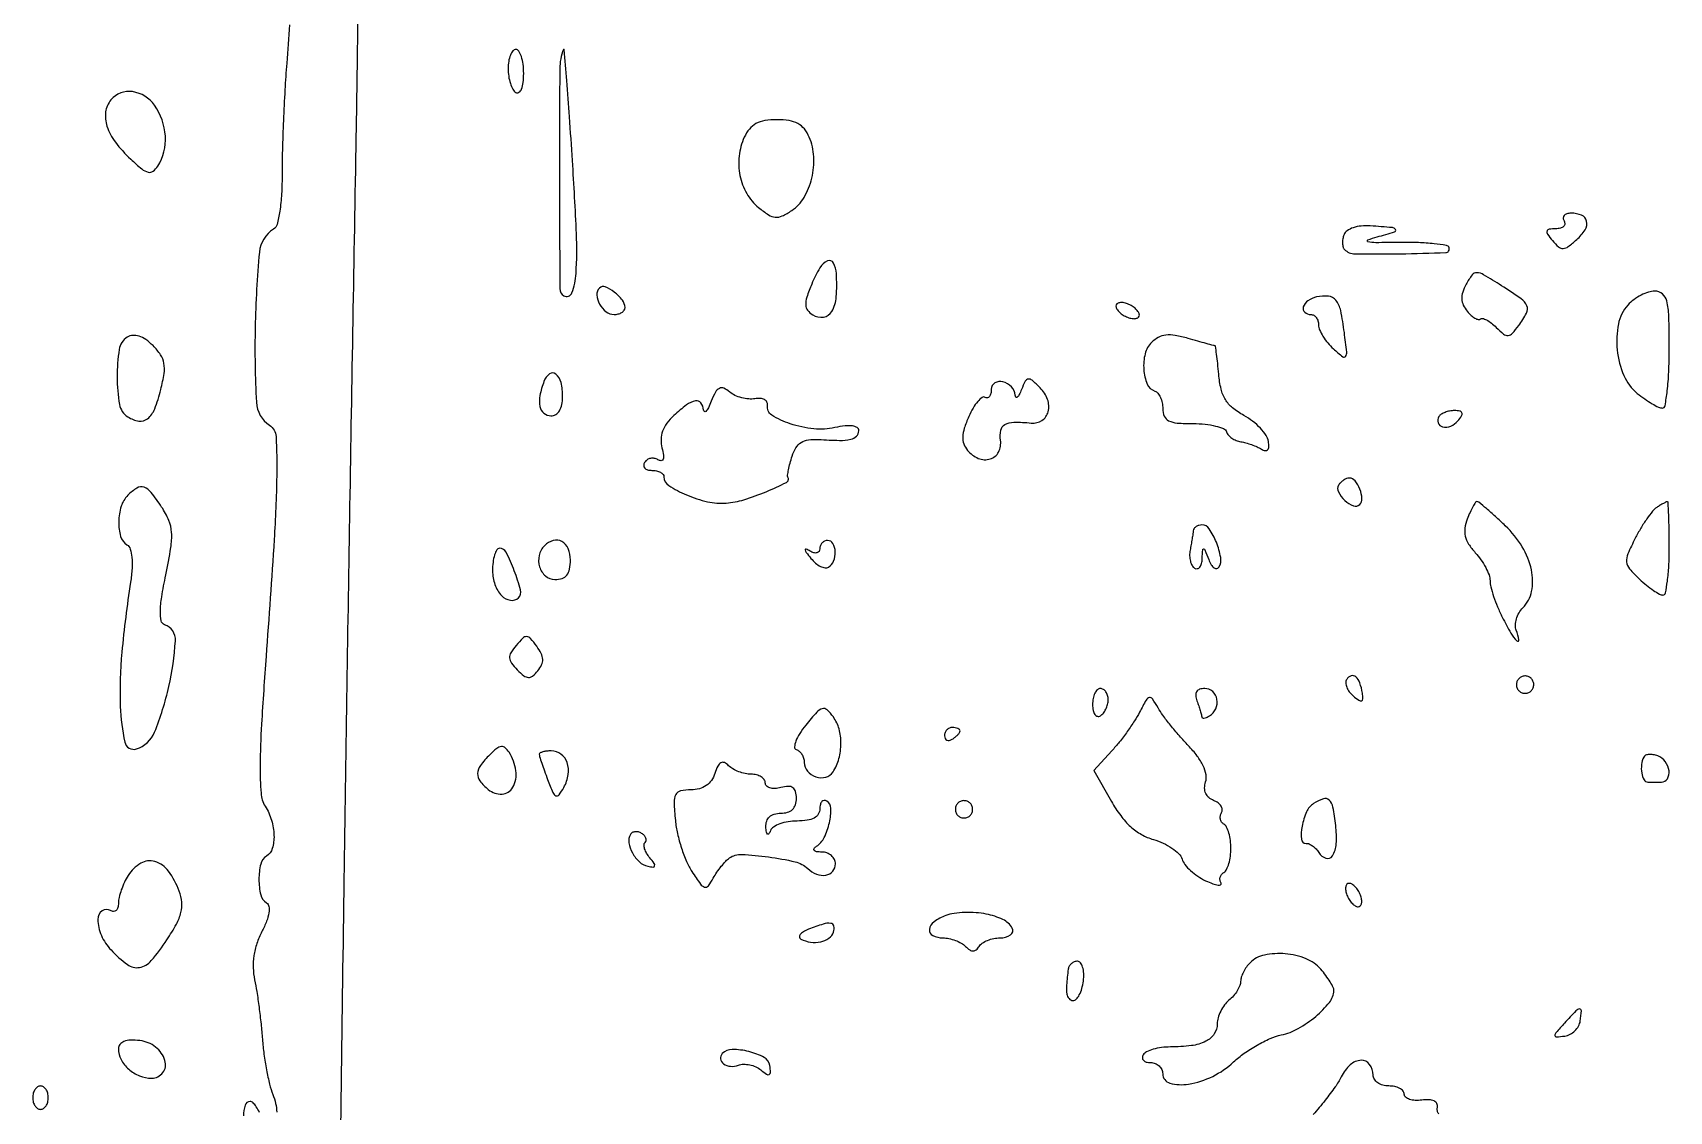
# Model space of a CAD drawing. Extents: x 0 to 5034, y 0 to 2560.
# Drawn here: x 4824 to 5034, y 1110.8 to 1249.2 of the extents above; entities that cross this region are included whole.
import ezdxf

# ---------------------------------------------------------------- set-up
doc = ezdxf.new("R2010")
doc.units = 0

msp = doc.modelspace()

# ---------------------------------------------------------------- linework, layer by layer
for points in [[(4862.367921, 1017.5, -0.000167), (4863.24921, 1087.471432, -0.000374), (4863.976365, 1140.639876, -0.000453), (4864.685585, 1186.904489, -0.000416), (4865.49791, 1234.5, 0.001244), (4865.678505, 1246.218751, 0.000631), (4865.850497, 1260.96875, 0.000627), (4865.989718, 1276.192252, 0.000936), (4866.069829, 1289.5, -0.002519), (4866.182412, 1301.7555, -0.002671), (4866.41756, 1313.771875, -0.002545), (4866.728005, 1324.117209, -0.01224), (4867.078849, 1330, 0.010897), (4867.453601, 1336.011936, 0.002009), (4867.858197, 1347.109375, 0.002156), (4868.223356, 1360.095943, 0.001962)], [(4856.947248, 1250.171435, -0.004452), (4856.595884, 1245.25, 0.0057), (4856.359182, 1241.813886, 0.00384), (4856.16386, 1237.88689, 0.003868), (4856.033463, 1234.08451, 0.007664), (4855.999617, 1231.067071, -0.01513), (4855.93168, 1228.469317, -0.024133), (4855.699662, 1226.260533, -0.023371), (4855.355542, 1224.55986, -0.195132), (4854.901023, 1223.938829, 0.235696), (4853.082195, 1221.000541, 0.017821), (4852.545535, 1211.375501, 0.017688), (4852.693173, 1201.734652, 0.24116), (4854.3964, 1198.787095, -0.242536), (4855.227769, 1197.339676, -0.015211), (4855.304295, 1192.260829, -0.012312), (4854.978616, 1184.118194, -0.002273), (4853.941148, 1169.137515, 0.003409), (4853.357732, 1160.426083, 0.013566), (4853.181402, 1155.072283, 0.018632), (4853.291962, 1151.559867, 0.122995), (4853.829701, 1149.901084, -0.066495), (4854.645015, 1148.101783, -0.066613), (4854.95882, 1146.152664, -0.077338), (4854.743815, 1144.479089, -0.185868), (4854, 1143.5, 0.1986), (4853.258967, 1142.473175, 0.058169), (4853.027514, 1140.500906, 0.058173), (4853.256529, 1138.528696, 0.198914), (4853.996333, 1137.502266, -0.217184), (4854.306424, 1137.038633, -0.08051), (4854.307307, 1136.234785, -0.054116), (4854.008266, 1135.144523, -0.025361), (4853.402248, 1133.810969, 0.039065), (4852.758097, 1132.283835, 0.043144), (4852.385076, 1130.724708, 0.044229), (4852.290789, 1129.160392, 0.045385), (4852.475092, 1127.61772, -0.013882), (4852.752979, 1126.10651, -0.006112), (4853.040418, 1124.093955, -0.006044), (4853.293496, 1121.95097, -0.008073), (4853.468217, 1120, 0.015652), (4853.668727, 1118.08775, 0.012892), (4853.99872, 1116.06298, 0.013093), (4854.398604, 1114.21874, 0.033498), (4854.810975, 1112.916526, -0.038221), (4855.166286, 1111.756592, -0.048942), (4855.303291, 1110.648655, -0.055808)], [(5004.41392, 1110.440625, -0.143633), (5004.243082, 1110.79204, -0.091399), (5004.25, 1111.25, 0.168546), (5004.18306, 1111.737143, 0.167053), (5003.828631, 1112.080298, 0.102457), (5003.170828, 1112.237088, 0.042012), (5002.25, 1112.187142, -0.044738), (5001.388427, 1112.14511, -0.070386), (5000.660937, 1112.2784, -0.098531), (5000.173879, 1112.556095, -0.217378), (5000, 1112.937142, 0.181614), (4999.847616, 1113.342834, 0.091177), (4999.4125, 1113.687785, 0.071111), (4998.765266, 1113.921474, 0.051172), (4998, 1114, -0.067898), (4997.235532, 1114.104293, -0.0845), (4996.5875, 1114.409197, -0.09971), (4996.154161, 1114.8618, -0.14217), (4996, 1115.393011, 0.15757), (4995.553439, 1116.774854, 0.255342), (4994.467127, 1117.293795, 0.173747), (4993.064353, 1116.70335, 0.090373), (4991.903466, 1115.170167, -0.036977), (4991.129187, 1113.883563, -0.013085), (4989.841148, 1112.160187, -0.012905), (4988.322256, 1110.334061, -0.014811)], [(4853.082453, 1110.611366, 0.045867), (4852.688376, 1111.339062, 0.053817), (4852.265562, 1111.845629, 0.194328), (4851.883369, 1112, 0.328269), (4851.250363, 1111.534214, 0.077679), (4851.046266, 1110.155877, 0.045296)]]:
    msp.add_lwpolyline(points, format="xyb")
for points in [[(4885, 1244.559017, 0.037634), (4885.073842, 1243.57934, 0.041396), (4885.29375, 1242.653525, 0.045439), (4885.615492, 1241.906663, 0.130646), (4886, 1241.5, 0.297719), (4886.391769, 1241.509855, 0.145541), (4886.718784, 1241.916013, 0.069343), (4886.933656, 1242.756294, 0.027979), (4887, 1243.940983, 0.031003), (4886.927265, 1245.112882, 0.048032), (4886.70625, 1246.101414, 0.061379), (4886.384428, 1246.787575, 0.257909), (4886, 1247, 0.222681), (4885.617207, 1246.820624, 0.076538), (4885.29375, 1246.282961, 0.058208), (4885.07317, 1245.49372, 0.039081)], [(4892.109009, 1247, 0.094722), (4891.626443, 1244.546872, 0.001601), (4891.596679, 1230.714681, 0.000731), (4891.632815, 1216.321451, 0.258873), (4892.142158, 1215.412141, 0.474766), (4893.188707, 1215.774052, 0.071865), (4893.715352, 1218.27113, 0.027119), (4893.767132, 1223.372482, 0.005033), (4893.259344, 1232.742426, 0.001479), (4892.880979, 1238.367382, 0.002596), (4892.530045, 1243.018088, 0.000627), (4892.204933, 1246.985498, 0.790408)], [(4834.039826, 1240.547988, 0.140995), (4833.356124, 1238.985963, 0.113802), (4833.529085, 1237.155174, 0.082635), (4834.608841, 1235.109797, 0.041522), (4836.569857, 1232.934372, 0.015698), (4837.991083, 1231.680817, 0.109243), (4838.810878, 1231.260486, 0.226447), (4839.43539, 1231.380092, 0.093342), (4840.037357, 1232.026205, 0.158806), (4841.020124, 1235.892506, 0.137659), (4839.620957, 1239.85212, 0.203181), (4836.816868, 1241.596998, 0.264361)], [(4915.303983, 1235.75, 0.078235), (4914.638912, 1233.3317, 0.078698), (4914.751122, 1230.831166, 0.080642), (4915.621267, 1228.539278, 0.088503), (4917.151794, 1226.723398, 0.028845), (4918.407712, 1225.795621, 0.122881), (4919.282267, 1225.492115, 0.133191), (4920.158177, 1225.647276, 0.036297), (4921.393636, 1226.342741, 0.114575), (4922.969875, 1228.009904, 0.073647), (4923.966749, 1230.489976, 0.071024), (4924.225479, 1233.253487, 0.089752), (4923.647562, 1235.75, 0.067604), (4923.012589, 1236.805678, 0.099635), (4922.184714, 1237.496884, 0.085557), (4921.057, 1237.878572, 0.038935), (4919.5, 1238, 0.03951), (4917.947648, 1237.877141, 0.083756), (4916.808113, 1237.493073, 0.096726), (4915.960958, 1236.800899, 0.06719)], [(4992.263708, 1223.244829, 0.047635), (4992.110417, 1222.693541, 0.051576), (4992.069811, 1222.137905, 0.057801), (4992.139966, 1221.659427, 0.131841), (4992.320906, 1221.345761, 0.195913), (4993.663378, 1220.780587, 0.006742), (4999.469078, 1220.791817, 0.005397), (5005.324614, 1220.945335, 0.497261), (5005.75, 1221.552825, 0.280609), (5005.398768, 1221.855714, 0.013692), (5003.810938, 1222.074777, 0.018888), (5001.817645, 1222.218432, 0.01215), (4999.5, 1222.241317, -0.003359), (4996.345782, 1222.21701, -0.059024), (4995.331941, 1222.336096, -0.731268), (4995.31521, 1222.564413, -0.029808), (4996.5, 1222.959066, 0.006158), (4998.757965, 1223.594339, 0.493361), (4998.872552, 1223.891906, 0.238079), (4998.465222, 1224.144043, 0.003683), (4995.637247, 1224.369199, 0.042587), (4994.481244, 1224.354124, 0.055946), (4993.449833, 1224.134354, 0.067138), (4992.66772, 1223.750953, 0.154852)], [(5020.5, 1225, -0.154445), (5020.595646, 1224.620843, -0.191481), (5020.442557, 1224.29375, -0.129057), (5020.035887, 1224.072654, -0.060393), (5019.436572, 1224, 0.032647), (5018.5791, 1223.943952, 0.302285), (5018.312727, 1223.711432, 0.223229), (5018.38308, 1223.30933, 0.020068), (5019.020938, 1222.474772, 0.040057), (5019.795633, 1221.680298, 0.192587), (5020.380394, 1221.475145, 0.151814), (5021.030893, 1221.708496, 0.022456), (5022.119801, 1222.608418, 0.066708), (5023.194585, 1223.879244, 0.198291), (5023.391845, 1224.980191, 0.247886), (5022.758379, 1225.731981, 0.096456), (5021.381966, 1226, 0.069308), (5020.853366, 1225.926373, 0.14379), (5020.504138, 1225.70625, 0.190139), (5020.386134, 1225.379909, 0.131946)], [(4923.961744, 1216.907641, 0.01723), (4923.328898, 1215.217334, 0.088775), (4923.183365, 1214.232411, 0.156377), (4923.427795, 1213.5428, 0.091845), (4924.082064, 1212.949282, 0.175257), (4925.474061, 1212.657556, 0.231557), (4926.531528, 1213.374043, 0.112233), (4927.110221, 1215.267092, 0.0352), (4927.118483, 1218.25, 0.100919), (4926.744726, 1219.607028, 0.394479), (4925.999825, 1219.878436, 0.161019), (4925.002914, 1219.001661, 0.034371)], [(5007.938385, 1216.884872, 0.043069), (5007.497232, 1215.856705, 0.089739), (5007.37579, 1214.99635, 0.100128), (5007.566902, 1214.209824, 0.063779), (5008.073107, 1213.411912, 0.033703), (5008.572042, 1212.887077, 0.053997), (5009.068993, 1212.5206, 0.073499), (5009.490955, 1212.351673, 0.260531), (5009.761548, 1212.428215, -0.268328), (5010.051163, 1212.505597, -0.056634), (5010.557323, 1212.305563, -0.045142), (5011.167809, 1211.905826, -0.028869), (5011.801373, 1211.341484, 0.027161), (5012.746895, 1210.493463, 0.192181), (5013.325375, 1210.316386, 0.189972), (5013.870728, 1210.585327, 0.026457), (5014.682326, 1211.580232, 0.036022), (5015.684934, 1213.181697, 0.22784), (5015.721707, 1214.116532, 0.138418), (5014.998395, 1215.004064, 0.011119), (5012.465453, 1216.698794, 0.007679), (5010.175942, 1218.109047, 0.124547), (5009.315784, 1218.364697, 0.246694), (5008.694705, 1218.070291, 0.038273)], [(4896.726892, 1216.393558, 0.217121), (4896.394804, 1215.505351, 0.109462), (4896.741503, 1214.334434, 0.101297), (4897.582699, 1213.351453, 0.166787), (4898.606989, 1213, 0.061119), (4899.139666, 1213.065357, 0.079666), (4899.590803, 1213.257782, 0.097504), (4899.892817, 1213.54286, 0.156213), (4900, 1213.877555, 0.168355), (4899.665759, 1214.842087, 0.062149), (4898.627904, 1215.867759, 0.06662), (4897.459172, 1216.540524, 0.302411)], [(5028.697786, 1214.218551, 0.135246), (5027.469872, 1211.781368, 0.075997), (5027.315891, 1208.446491, 0.074928), (5028.171786, 1205.164973, 0.121955), (5029.899107, 1202.880615, 0.01717), (5030.853481, 1202.16062, 0.020566), (5031.800552, 1201.552431, 0.019763), (5032.628608, 1201.110533, 0.113151), (5033.110784, 1201, 0.365509), (5033.463329, 1201.297456, 0.012773), (5033.738793, 1203.203125, 0.018377), (5033.935992, 1205.624495, 0.011129), (5034, 1208.5, 0.00633), (5033.945333, 1212.817942, 0.054026), (5033.6885, 1214.733747, 0.158345), (5033.122492, 1215.646055, 0.177175), (5032.154988, 1216, 0.077559), (5031.331418, 1215.871477, 0.041571), (5030.378367, 1215.476699, 0.040137), (5029.450818, 1214.900287, 0.049784)], [(4963, 1214.075604, 0.142471), (4963.108138, 1213.703798, 0.060245), (4963.440625, 1213.297997, 0.052856), (4963.926166, 1212.922397, 0.046632), (4964.5, 1212.638374, 0.049166), (4965.07468, 1212.480468, 0.08982), (4965.559375, 1212.484956, 0.13955), (4965.877126, 1212.644659, 0.209945), (4966, 1212.924396, 0.142471), (4965.891862, 1213.296202, 0.060245), (4965.559375, 1213.702003, 0.052856), (4965.073834, 1214.077603, 0.046632), (4964.5, 1214.361626, 0.049166), (4963.92532, 1214.519532, 0.08982), (4963.440625, 1214.515044, 0.13955), (4963.122874, 1214.355341, 0.209945)], [(4988.75, 1215.253989, 0.094881), (4987.642006, 1214.766807, 0.162951), (4987.04222, 1213.968393, 0.297678), (4987.217937, 1213.300958, 0.185773), (4988, 1213, -0.133491), (4988.381344, 1212.896341, -0.100499), (4988.70625, 1212.604903, -0.087472), (4988.924865, 1212.168952, -0.072708), (4989, 1211.654988, 0.10188), (4989.13091, 1211.019188, 0.037201), (4989.557716, 1210.200346, 0.035002), (4990.172075, 1209.348523, 0.035121), (4990.898608, 1208.591759, 0.016217), (4992.100163, 1207.573252, 0.437658), (4992.469959, 1207.630801, 0.17697), (4992.604675, 1208.178899, 0.004745), (4992.305356, 1210.686771, 0.018707), (4991.834781, 1213.500837, 0.115095), (4991.223385, 1214.825971, 0.205509), (4990.272417, 1215.350388, 0.081088)], [(4836.1305, 1210.084207, 0.218571), (4835.096556, 1208.523064, 0.040113), (4834.832777, 1204.984979, 0.04021), (4835.138491, 1201.444858, 0.213042), (4836.18944, 1199.862701, 0.102495), (4837.619149, 1199.323927, 0.214585), (4838.742036, 1199.63065, 0.128803), (4839.647112, 1200.884605, 0.03053), (4840.435368, 1203.362802, 0.022915), (4840.853825, 1205.415587, 0.082868), (4840.840415, 1206.744756, 0.104374), (4840.402784, 1207.82959, 0.048862), (4839.435368, 1209.003933, 0.040858), (4838.514302, 1209.783517, 0.076348), (4837.644658, 1210.223437, 0.098899), (4836.845706, 1210.318776, 0.119834)], [(4967.560941, 1209.418084, 0.137366), (4966.742592, 1207.963192, 0.077135), (4966.56836, 1205.927667, 0.082816), (4967.008919, 1204.078052, 0.215747), (4967.990092, 1203.169969, -0.143509), (4968.376943, 1202.901417, -0.064477), (4968.70334, 1202.369199, -0.056166), (4968.925112, 1201.674799, -0.04927), (4969, 1200.916667, 0.103604), (4969.201191, 1199.956125, 0.177518), (4969.76087, 1199.37234, 0.095635), (4970.855337, 1199.076014, 0.018432), (4972.916667, 1199, -0.025214), (4974.442352, 1198.923013, -0.035356), (4975.786061, 1198.690254, -0.038247), (4976.805265, 1198.354017, -0.216786), (4977.184819, 1197.945544, 0.102059), (4977.428229, 1197.525465, 0.058417), (4977.868348, 1197.135133, 0.05481), (4978.425299, 1196.831373, 0.060069), (4979.018152, 1196.667424, -0.02965), (4979.670221, 1196.529062, -0.019168), (4980.406108, 1196.29601, -0.019275), (4981.110265, 1196.011833, -0.034172), (4981.662215, 1195.717117, 0.089269), (4982.133993, 1195.528303, 0.264434), (4982.453751, 1195.632286, 0.178729), (4982.611011, 1196.019666, 0.044439), (4982.571445, 1196.714175, 0.112143), (4982.271989, 1197.48835, 0.041842), (4981.538188, 1198.40311, 0.038843), (4980.541101, 1199.30163, 0.03791), (4979.40923, 1200.043225, -0.045254), (4977.965247, 1201.019869, -0.084749), (4977.041724, 1202.080134, -0.079739), (4976.488645, 1203.432009, -0.036257), (4976.189635, 1205.324287, 0.004968), (4976.056519, 1206.733645, 0.008214), (4975.912795, 1207.920259, 0.002696), (4975.768619, 1208.926209, 0.371573), (4975.683033, 1209, -0.065361), (4975.536771, 1209.019202, -0.000759), (4974.592063, 1209.273138, -0.0023), (4973.501442, 1209.573463, -0.001498), (4972.244659, 1209.929833, 0.026608), (4970.596763, 1210.308898, 0.070547), (4969.39138, 1210.347522, 0.093271), (4968.429251, 1210.055338, 0.076287)], [(4889.604785, 1204.412469, 0.041931), (4889.078254, 1202.599135, 0.100069), (4889.079219, 1201.20333, 0.166596), (4889.586038, 1200.338973, 0.179468), (4890.5, 1200, 0.1393), (4891.115743, 1200.17494, 0.117066), (4891.596373, 1200.656831, 0.088683), (4891.900008, 1201.430217, 0.049343), (4892, 1202.440983, 0.057254), (4891.78896, 1204.277959, 0.16481), (4891.121615, 1205.353235, 0.349778), (4890.314637, 1205.365914, 0.137646)], [(4911.073387, 1201.864145, -0.018329), (4910.703308, 1201.029861, -0.070679), (4910.386221, 1200.561655, -0.36874), (4910.186331, 1200.53596, -0.239803), (4910.063386, 1200.75, 0.151253), (4909.735956, 1201.644507, 0.283524), (4909.042662, 1201.911117, 0.115672), (4907.905167, 1201.408934, 0.025995), (4906.272032, 1200.03881, 0.046106), (4905.379473, 1199.038683, 0.071005), (4904.829796, 1198.019727, 0.078876), (4904.622061, 1196.970769, 0.073597), (4904.740994, 1195.882438, -0.024489), (4904.937148, 1194.947526, -0.121505), (4904.892428, 1194.416297, -0.324404), (4904.643322, 1194.239358, -0.136791), (4904.226622, 1194.35994, 0.092253), (4903.763335, 1194.539413, 0.096089), (4903.273413, 1194.536481, 0.099369), (4902.833087, 1194.352562, 0.106265), (4902.510081, 1194.016312, 0.136093), (4902.397824, 1193.63036, 0.190788), (4902.524436, 1193.298542, 0.140899), (4902.890269, 1193.074611, 0.067432), (4903.440983, 1193, -0.051334), (4904.037508, 1192.938595, -0.071264), (4904.542039, 1192.755888, -0.091315), (4904.881184, 1192.486173, -0.181147), (4905, 1192.16898, 0.256276), (4905.615378, 1191.047217, 0.041934), (4907.888429, 1189.853798, 0.043819), (4910.605596, 1188.977212, 0.075276), (4912.973426, 1188.801152, 0.054973), (4915.267093, 1189.232491, 0.025521), (4918.120663, 1190.263633, 0.017384), (4920.706021, 1191.457307, 0.428198), (4920.911999, 1192.13679, -0.166312), (4920.865115, 1192.387027, -0.012692), (4920.982823, 1193.073661, -0.016349), (4921.175001, 1193.902435, -0.011696), (4921.441632, 1194.816097, -0.059309), (4921.936641, 1195.907482, -0.116385), (4922.600923, 1196.584344, -0.109147), (4923.52885, 1196.91846, -0.048222), (4924.838366, 1196.960135, 0.01068), (4927.529601, 1196.843816, 0.058914), (4928.971536, 1196.982459, 0.143916), (4929.713148, 1197.387042, 0.198941), (4930, 1198.079455, 0.253543), (4929.781703, 1198.482275, 0.111937), (4929.195871, 1198.699186, 0.062539), (4928.238498, 1198.705648, 0.024515), (4926.933951, 1198.485493, -0.079221), (4924.212692, 1198.327234, -0.055184), (4921.198219, 1198.970619, -0.060893), (4918.838109, 1200.087972, -0.307257), (4918.285534, 1201.356602, 0.175546), (4918.218665, 1201.765408, 0.146997), (4917.901145, 1202.072808, 0.103094), (4917.358342, 1202.224109, 0.058861), (4916.675811, 1202.189127, -0.064052), (4915.873561, 1202.156323, -0.043423), (4914.971584, 1202.314734, -0.04346), (4914.111642, 1202.626212, -0.064678), (4913.435812, 1203.053271, 0.064966), (4912.675753, 1203.532944, 0.228756), (4912.113419, 1203.523637, 0.154759), (4911.622771, 1203.044617, 0.02737)], [(4947, 1203.409598, -0.051208), (4946.943436, 1202.858748, -0.11128), (4946.76858, 1202.473733, -0.186063), (4946.510272, 1202.313607, -0.187291), (4946.212187, 1202.368861, 0.305183), (4945.819337, 1202.353597, 0.059031), (4945.271146, 1201.84375, 0.04488), (4944.673748, 1200.996242, 0.026901), (4944.114934, 1199.897525, 0.025048), (4943.537902, 1198.394821, 0.069532), (4943.338327, 1197.28362, 0.096594), (4943.477699, 1196.384123, 0.08682), (4943.946435, 1195.564542, 0.122333), (4945.339305, 1194.539099, 0.173282), (4946.863257, 1194.465888, 0.201369), (4947.932582, 1195.353083, 0.157676), (4948.187142, 1196.853863, -0.085545), (4948.220429, 1198.137932, -0.21869), (4948.753828, 1198.873832, -0.12878), (4949.915449, 1199.178937, -0.024256), (4952.126893, 1199.073152, 0.170084), (4953.507691, 1199.411997, 0.188916), (4954.301832, 1200.524903, 0.150816), (4954.218193, 1202.100624, 0.108673), (4953.263571, 1203.593572, 0.016189), (4952.240549, 1204.55241, 0.206093), (4951.750738, 1204.711557, 0.256659), (4951.361996, 1204.448556, 0.024784), (4950.876346, 1203.372511, -0.02098), (4950.586941, 1202.718057, -0.094506), (4950.336058, 1202.38581, -0.426148), (4950.167787, 1202.397626, -0.159737), (4950.070285, 1202.643011, 0.1771), (4949.598391, 1203.722894, 0.141833), (4948.493667, 1204.364935, 0.197025), (4947.459469, 1204.21456, 0.265309)], [(5004.439699, 1199.902432, 0.224307), (5004.34949, 1199.10226, 0.259634), (5004.912648, 1198.594515, 0.153551), (5005.957775, 1198.677327, 0.124203), (5006.870817, 1199.344344, 0.031082), (5007.350581, 1200.001551, 0.224487), (5007.398805, 1200.379874, 0.276877), (5007.139755, 1200.60512, 0.043901), (5006.440135, 1200.666667, 0.045576), (5005.820558, 1200.610073, 0.045718), (5005.222161, 1200.442173, 0.049747), (5004.729936, 1200.195636, 0.113856)], [(4836.2, 1189.8, 0.123037), (4835.349797, 1188.383428, 0.069869), (4835.036942, 1186.396836, 0.073236), (4835.281623, 1184.518295, 0.187525), (4836.093874, 1183.441982, -0.18021), (4836.514797, 1182.900334, -0.052469), (4836.727357, 1181.847382, -0.040593), (4836.74635, 1180.409774, -0.021357), (4836.548962, 1178.632965, 0.014996), (4835.437216, 1169.666139, 0.032213), (4835.2356, 1162.706153, 0.044575), (4835.81021, 1158.115993, 0.440848), (4837.30736, 1157.245337, 0.224994), (4839.643134, 1159.405312, 0.039876), (4841.465624, 1165.252252, 0.039927), (4842.309244, 1171.12662, 0.340255), (4840.915011, 1173.194996, -0.268605), (4840.47964, 1173.687182, -0.056087), (4840.375113, 1174.880868, -0.034432), (4840.550846, 1176.753902, -0.010325), (4841.072659, 1179.572912, 0.010663), (4841.719564, 1183.080972, 0.055489), (4841.818088, 1185.043223, 0.084845), (4841.459769, 1186.573699, 0.045224), (4840.542638, 1188.294582, 0.020825), (4839.192761, 1190.17869, 0.144435), (4838.279125, 1190.831746, 0.225476), (4837.378393, 1190.732411, 0.058071)], [(4991.570027, 1191.113307, 0.263526), (4991.536037, 1190.224824, 0.086702), (4992.357041, 1189.145004, 0.091396), (4993.465239, 1188.441747, 0.300751), (4994.273108, 1188.606442, 0.215635), (4994.569787, 1189.393126, 0.076928), (4994.304431, 1190.592789, 0.077585), (4993.692218, 1191.647075, 0.226203), (4992.952028, 1192, 0.089674), (4992.59255, 1191.935005, 0.053227), (4992.202043, 1191.739534, 0.051027), (4991.841508, 1191.45248, 0.060786)], [(5008.075023, 1186.75, 0.057402), (5007.773298, 1185.571367, 0.092959), (5007.824286, 1184.541095, 0.085243), (5008.254138, 1183.538153, 0.041787), (5009.107247, 1182.435549, -0.033003), (5009.831594, 1181.532549, -0.031413), (5010.444004, 1180.527531, -0.032967), (5010.869683, 1179.570601, -0.08839), (5011, 1178.839187, 0.063592), (5011.101594, 1178.043614, 0.01748), (5011.46214, 1176.830894, 0.017369), (5011.971041, 1175.473413, 0.017335), (5012.573242, 1174.153638, 0.014153), (5013.670677, 1172.101319, 0.075199), (5014.458384, 1171.105962, 0.721354), (5014.714301, 1171.245308, 0.047227), (5014.371488, 1172.474301, -0.100665), (5014.259639, 1173.142899, -0.062674), (5014.386792, 1173.930386, -0.059251), (5014.720177, 1174.710996, -0.065945), (5015.218034, 1175.360891, 0.149555), (5016.340566, 1177.473105, 0.10108), (5016.313382, 1180.219844, 0.083918), (5015.133485, 1183.184108, 0.065546), (5012.959002, 1185.888745, 0.005499), (5011.683536, 1187.081091, 0.008358), (5010.54694, 1188.086069, 0.003912), (5009.566539, 1188.910976, 0.174658), (5009.319462, 1189, 0.25488), (5009.128455, 1188.895868, 0.016832), (5008.795545, 1188.339062, 0.021056), (5008.432603, 1187.612189, 0.013927)], [(5032.389532, 1188.234687, 0.07682), (5031.857257, 1187.75079, 0.017477), (5031.122555, 1186.773592, 0.017691), (5030.346432, 1185.574257, 0.016383), (5029.635797, 1184.292436, 0.016631), (5028.684056, 1182.271801, 0.128482), (5028.527812, 1181.247474, 0.153506), (5028.910456, 1180.364268, 0.026833), (5030.184826, 1179.042436, 0.017007), (5031.083669, 1178.260408, 0.021215), (5031.971496, 1177.599965, 0.020029), (5032.747345, 1177.116676, 0.129987), (5033.188561, 1177, 0.356977), (5033.508948, 1177.262148, 0.016217), (5033.76164, 1178.7625, 0.020909), (5033.941561, 1180.699686, 0.0127), (5034, 1183, 0.003905), (5033.982037, 1185.299625, 0.006532), (5033.926562, 1187.233002, 0.001712), (5033.851489, 1188.893769, 0.417902), (5033.75, 1188.984687, 0.102018), (5033.598932, 1188.94377, 0.008997), (5033.247238, 1188.758058, 0.011478), (5032.833081, 1188.517184, 0.008688)], [(4972.923489, 1185.25, -0.012202), (4972.872684, 1184.849139, -0.003176), (4972.771216, 1184.207416, -0.003226), (4972.646195, 1183.477451, -0.003291), (4972.512555, 1182.753971, 0.05232), (4972.452308, 1182.044344, 0.056266), (4972.543956, 1181.35546, 0.063249), (4972.764654, 1180.788145, 0.130709), (4973.089067, 1180.444954, 0.192979), (4973.43978, 1180.38392, 0.175461), (4973.75306, 1180.578742, 0.106458), (4973.977715, 1181.038006, 0.051042), (4974.070285, 1181.690983, -0.005569), (4974.126195, 1182.808895, -0.440334), (4974.249161, 1182.908357, -0.264279), (4974.412198, 1182.780195, -0.00365), (4974.897783, 1181.566376, 0.040018), (4975.227613, 1180.889185, 0.096905), (4975.595621, 1180.475007, 0.197826), (4975.934196, 1180.384743, 0.230013), (4976.210084, 1180.566376, 0.180066), (4976.438931, 1181.823332, 0.051291), (4975.883894, 1183.762923, 0.051294), (4974.974065, 1185.49485, 0.251244), (4974.032224, 1186, 0.06992), (4973.631987, 1185.943756, 0.079043), (4973.280741, 1185.779687, 0.089503), (4973.031349, 1185.536272, 0.130058)], [(4883, 1180.106989, 0.085185), (4883.304456, 1178.332939, 0.106884), (4884.17864, 1176.916283, 0.160752), (4885.29473, 1176.326439, 0.24281), (4886.32058, 1176.653913, 0.267536), (4886.587636, 1177.647517, 0.025965), (4885.792014, 1180.112808, 0.025735), (4884.747774, 1182.479355, 0.28317), (4883.902175, 1183, 0.264974), (4883.554975, 1182.802108, 0.058171), (4883.265014, 1182.150178, 0.046068), (4883.065554, 1181.215377, 0.029546)], [(4889.666667, 1183.333333, 0.143119), (4888.981813, 1182.082959, 0.129538), (4889.042146, 1180.607152, 0.141494), (4889.803958, 1179.443416, 0.179402), (4891, 1179, 0.07578), (4891.935258, 1179.142566, 0.149477), (4892.55, 1179.5625, 0.124434), (4892.893532, 1180.317234, 0.044917), (4893, 1181.5, 0.097514), (4892.712433, 1182.960474, 0.171432), (4891.902611, 1183.868325, 0.197156), (4890.793947, 1183.994729, 0.128095)], [(4925, 1182.940983, -0.146934), (4924.897759, 1182.600579, -0.188594), (4924.632812, 1182.413651, -0.132816), (4924.2287, 1182.422732, -0.063696), (4923.75, 1182.632941, 0.035256), (4923.252848, 1182.885796, 0.576573), (4923.132651, 1182.795177, 0.131458), (4923.262379, 1182.472868, 0.00934), (4923.863307, 1181.702969, 0.045407), (4924.450424, 1181.100128, 0.060421), (4925.086608, 1180.676776, 0.074798), (4925.673515, 1180.484137, 0.182333), (4926.113307, 1180.570027, 0.163424), (4926.77088, 1181.361528, 0.100909), (4926.975304, 1182.566024, 0.121361), (4926.683506, 1183.601955, 0.269958), (4926, 1184, 0.105053), (4925.618444, 1183.918938, 0.099167), (4925.29375, 1183.688914, 0.09642), (4925.076123, 1183.345238, 0.093332)], [(4886.03329, 1170.540112, 0.037146), (4885.365513, 1169.601689, 0.148141), (4885.19273, 1168.925199, 0.148826), (4885.424747, 1168.268382, 0.037606), (4886.171805, 1167.399623, 0.029688), (4887.027132, 1166.640256, 0.156822), (4887.607521, 1166.424727, 0.187189), (4888.145511, 1166.606383, 0.045617), (4888.818957, 1167.281857, 0.063853), (4889.299883, 1168.040169, 0.12102), (4889.440472, 1168.745333, 0.105739), (4889.243932, 1169.500002, 0.0415), (4888.680441, 1170.422345, 0.022589), (4887.877877, 1171.421853, 0.203914), (4887.383136, 1171.658873, 0.209655), (4886.877463, 1171.463401, 0.023975)], [(4992.611146, 1166.179838, 0.14929), (4992.4922, 1165.727586, 0.082515), (4992.608881, 1165.163196, 0.069725), (4992.935862, 1164.575529, 0.057839), (4993.430717, 1164.057499, 0.019148), (4994.164781, 1163.494308, 0.231359), (4994.506105, 1163.438726, 0.335379), (4994.675915, 1163.671466, 0.032229), (4994.615318, 1164.415248, 0.04703), (4994.295141, 1165.725197, 0.12951), (4993.769411, 1166.508192, 0.268114), (4993.174461, 1166.62756, 0.174572)], [(5014.552786, 1166.08541, 0.099038), (5014.401684, 1165.679226, 0.097945), (5014.417584, 1165.244476, 0.097945), (5014.597789, 1164.848514, 0.099038), (5014.91459, 1164.552786, 0.099038), (5015.320774, 1164.401684, 0.097945), (5015.755524, 1164.417584, 0.097945), (5016.151486, 1164.597789, 0.099038), (5016.447214, 1164.91459, 0.099038), (5016.598316, 1165.320774, 0.097945), (5016.582416, 1165.755524, 0.097945), (5016.402211, 1166.151486, 0.099038), (5016.08541, 1166.447214, 0.099038), (5015.679226, 1166.598316, 0.097945), (5015.244476, 1166.582416, 0.097945), (5014.848514, 1166.402211, 0.099038)], [(4960, 1162.940983, 0.047867), (4960.071541, 1162.195401, 0.104212), (4960.29375, 1161.66835, 0.181468), (4960.621877, 1161.441401, 0.202618), (4961, 1161.5, 0.08825), (4961.382836, 1161.842344, 0.053305), (4961.70625, 1162.359775, 0.051278), (4961.925833, 1162.961978, 0.061875), (4962, 1163.559017, 0.067639), (4961.925146, 1164.109818, 0.08433), (4961.70625, 1164.576711, 0.09965), (4961.38134, 1164.888931, 0.142666), (4961, 1165, 0.195654), (4960.618015, 1164.844577, 0.086673), (4960.29375, 1164.395164, 0.066561), (4960.073608, 1163.729059, 0.0466)], [(4966.033957, 1161.976015, -0.024298), (4965.380641, 1160.848552, -0.012319), (4964.456407, 1159.492954, -0.012207), (4963.431575, 1158.13769, -0.01781), (4962.458676, 1157), (4960.161725, 1154.5), (4962.412721, 1150.513951, 0.031975), (4963.604395, 1148.687115, 0.048235), (4964.882403, 1147.282749, 0.05434), (4966.275003, 1146.272704, 0.059979), (4967.808234, 1145.626066, -0.03924), (4969.049991, 1145.161866, -0.041232), (4970.182421, 1144.515586, -0.044878), (4971.05476, 1143.79457, -0.119864), (4971.47487, 1143.112115, 0.090415), (4971.851749, 1142.411543, 0.038947), (4972.578795, 1141.633839, 0.036888), (4973.503493, 1140.905065, 0.040234), (4974.499722, 1140.343506, 0.018331), (4975.428227, 1139.955085, 0.050085), (4976.11525, 1139.772717, 0.164571), (4976.431694, 1139.826009, 0.432051), (4976.484915, 1140.024408, -0.105598), (4976.355688, 1140.38609, -0.09926), (4976.381226, 1140.777634, -0.096272), (4976.55783, 1141.138653, -0.092844), (4976.858688, 1141.412664, 0.143747), (4977.202172, 1141.795183, 0.041295), (4977.488177, 1142.546799, 0.037872), (4977.684352, 1143.488654, 0.032422), (4977.75, 1144.5, 0.032422), (4977.684352, 1145.511346, 0.037872), (4977.488177, 1146.453201, 0.041295), (4977.202172, 1147.204817, 0.143747), (4976.858688, 1147.587336, -0.104374), (4976.562955, 1147.869301, -0.099048), (4976.399484, 1148.251908, -0.096602), (4976.393663, 1148.676177, -0.093947), (4976.54707, 1149.076161, 0.163628), (4976.641618, 1149.48144, 0.121619), (4976.488481, 1149.918186, 0.093753), (4976.099863, 1150.321983, 0.062879), (4975.533581, 1150.625487, -0.090699), (4974.917629, 1151.000854, -0.109029), (4974.521352, 1151.54966, -0.103765), (4974.381084, 1152.2367, -0.075628), (4974.502819, 1153.008881, 0.125042), (4974.557764, 1153.946406, 0.063463), (4974.186974, 1155.076617, 0.050342), (4973.42228, 1156.339791, 0.030029), (4972.28262, 1157.679187, -0.011947), (4971.137066, 1158.930887, -0.010376), (4969.996074, 1160.29517, -0.010493), (4969.014672, 1161.573446, -0.029952), (4968.406143, 1162.514745, 0.019409), (4967.692514, 1163.671366, 0.310015), (4967.286394, 1163.832598, 0.210753), (4966.874165, 1163.52648, 0.010009)], [(4973.393011, 1163.418213, -0.009199), (4973.625403, 1162.777619, -0.010735), (4973.821697, 1162.160889, -0.00979), (4973.965769, 1161.634378, -0.061959), (4974, 1161.359196, 0.30111), (4974.084818, 1161.231122, 0.136025), (4974.29375, 1161.2037, 0.070413), (4974.61614, 1161.296571, 0.033138), (4975, 1161.5, 0.149407), (4975.802761, 1162.414167, 0.150036), (4975.955576, 1163.619284, 0.16778), (4975.4094, 1164.609195, 0.185627), (4974.393011, 1165, 0.076855), (4973.737605, 1164.898658, 0.176865), (4973.348199, 1164.59835, 0.16701), (4973.230887, 1164.103551, 0.067159)], [(4923.20579, 1160.307196, 0.026769), (4922.416837, 1159.211468, 0.049387), (4921.918324, 1158.23449, 0.07547), (4921.754464, 1157.510146, 0.342766), (4921.979104, 1157.173632, -0.103875), (4922.369366, 1156.945621, -0.070353), (4922.700112, 1156.548578, -0.066523), (4922.923613, 1156.049745, -0.07222), (4923, 1155.523655, 0.178556), (4923.410935, 1154.409625, 0.13646), (4924.496892, 1153.678143, 0.14188), (4925.772097, 1153.627553, 0.19448), (4926.692654, 1154.293674, 0.073834), (4927.444075, 1156.009218, 0.064986), (4927.708544, 1157.946959, 0.067233), (4927.466579, 1159.820919, 0.092437), (4926.733967, 1161.349144, 0.047453), (4925.920917, 1162.26463, 0.265196), (4925.306324, 1162.409375, 0.140558), (4924.603888, 1161.96265, 0.011876)], [(4941, 1158.940983, 0.108972), (4941.078288, 1158.586039, 0.182303), (4941.29375, 1158.3746, 0.161196), (4941.6179, 1158.343488, 0.082592), (4942, 1158.5, 0.029505), (4942.382774, 1158.768994, 0.035638), (4942.70625, 1159.066025, 0.038439), (4942.934461, 1159.34829, 0.151918), (4943, 1159.559017, 0.210953), (4942.92554, 1159.727648, 0.081139), (4942.70625, 1159.870461, 0.061769), (4942.382849, 1159.967655, 0.042167), (4942, 1160, 0.105053), (4941.618444, 1159.918938, 0.099167), (4941.29375, 1159.688914, 0.09642), (4941.076123, 1159.345238, 0.093332)], [(4882.645317, 1156.50246, 0.036647), (4881.454437, 1155.122928, 0.150254), (4881.089475, 1154.093155, 0.176838), (4881.393389, 1153.136949, 0.055125), (4882.456195, 1152.036355, 0.189329), (4884.218136, 1151.455407, 0.256866), (4885.61154, 1152.326274, 0.164417), (4886.005912, 1154.452177, 0.106035), (4885.130005, 1156.823889, 0.071729), (4884.626148, 1157.412145, 0.215225), (4884.131782, 1157.562546, 0.139329), (4883.537988, 1157.307618, 0.025755)], [(4889, 1156.5651, 0.075326), (4889.043393, 1156.278701, 0.004351), (4889.314406, 1155.431016, 0.00654), (4889.660324, 1154.42512, 0.004756), (4890.070318, 1153.3151, 0.010135), (4890.740523, 1151.654485, 0.181395), (4891.131459, 1151.24543, 0.361424), (4891.533474, 1151.345719, 0.030628), (4892.154, 1152.310739, 0.089475), (4892.718557, 1153.949658, 0.122202), (4892.578843, 1155.498981, 0.150848), (4891.781603, 1156.586533, 0.161068), (4890.531385, 1157, 0.02686), (4889.944592, 1156.968455, 0.042349), (4889.449844, 1156.872248, 0.051914), (4889.101319, 1156.732864, 0.27854)], [(4911.531949, 1154.100663, -0.075313), (4911.088971, 1153.201316, -0.090728), (4910.421383, 1152.538491, -0.08704), (4909.538575, 1152.136587, -0.063479), (4908.467064, 1152, 0.05286), (4907.129251, 1151.85817, 0.225221), (4906.508461, 1151.382024, 0.129722), (4906.294051, 1150.402302, 0.014152), (4906.458862, 1148.080181, 0.031254), (4906.73531, 1146.3849, 0.02232), (4907.245973, 1144.530852, 0.022645), (4907.894574, 1142.800782, 0.044047), (4908.590787, 1141.501786, 0.010899), (4909.681918, 1139.913152, 0.164711), (4910.219045, 1139.529147, 0.31435), (4910.69317, 1139.683618, 0.036765), (4911.330913, 1140.671605, -0.024377), (4911.792681, 1141.427394, -0.020119), (4912.354719, 1142.18634, -0.020582), (4912.928082, 1142.84163, -0.049944), (4913.414537, 1143.260614, -0.165967), (4914.966934, 1143.710845, -0.0221), (4918.415281, 1143.396694, -0.023585), (4921.830042, 1142.767527, -0.132617), (4923.45, 1141.89708, 0.096259), (4924.591521, 1141.173701, 0.136115), (4925.782282, 1141.051417, 0.177973), (4926.654847, 1141.551581, 0.176306), (4927, 1142.5, 0.115601), (4926.865641, 1143.07337, 0.099524), (4926.485937, 1143.563873, 0.092453), (4925.918312, 1143.895896, 0.084232), (4925.25, 1144.015313, -0.03054), (4924.575905, 1144.062449, -0.18108), (4924.269308, 1144.225649, -0.36216), (4924.26256, 1144.4629, -0.077717), (4924.587716, 1144.765313, 0.132482), (4925.561186, 1145.890313, 0.056585), (4926.224087, 1147.78335, 0.058053), (4926.424683, 1149.636786, 0.257755), (4925.90612, 1150.558021, 0.159385), (4925.562686, 1150.641142, 0.191145), (4925.266173, 1150.495569, 0.126121), (4925.065685, 1150.115829, 0.05878), (4925, 1149.559017, -0.13888), (4924.806863, 1148.877088, -0.132754), (4924.282291, 1148.38363, -0.088106), (4923.383915, 1148.090774, -0.034855), (4922.083333, 1148, 0.039935), (4920.930008, 1147.907737, 0.047701), (4919.875274, 1147.632812, 0.054536), (4919.060995, 1147.230111, 0.156004), (4918.662281, 1146.75, -0.051902), (4918.45138, 1146.351958, -0.449116), (4918.275306, 1146.327933, -0.185333), (4918.137165, 1146.583427, -0.021021), (4918.078947, 1147.25, -0.092633), (4918.182277, 1147.985067, -0.127577), (4918.545138, 1148.541118, -0.11638), (4919.162082, 1148.883883, -0.06896), (4920, 1149, 0.071916), (4920.857806, 1149.124022, 0.119125), (4921.487723, 1149.488298, 0.123133), (4921.868531, 1150.089897, 0.079994), (4922, 1150.90638, 0.060551), (4921.893154, 1151.785431, 0.182942), (4921.55631, 1152.273812, 0.167579), (4920.957021, 1152.44164, 0.049229), (4920, 1152.289749, -0.049804), (4919.225436, 1152.167727, -0.086529), (4918.580679, 1152.242791, -0.126717), (4918.158779, 1152.496045, -0.197013), (4918, 1152.883369, 0.158434), (4917.861573, 1153.309264, 0.097062), (4917.47125, 1153.67199, 0.078905), (4916.888348, 1153.916902, 0.060142), (4916.2, 1154, -0.052362), (4915.430101, 1154.080849, -0.038371), (4914.60543, 1154.32332, -0.039081), (4913.851647, 1154.678913, -0.066721), (4913.299337, 1155.100663, 0.084968), (4912.749605, 1155.489703, 0.245045), (4912.297237, 1155.47419, 0.155342), (4911.903859, 1155.049958, 0.033044)], [(5030.717159, 1156.206326, 0.086915), (5030.436378, 1155.241242, 0.06871), (5030.466292, 1154.15273, 0.082311), (5030.75971, 1153.2931, 0.276116), (5031.25, 1153), (5032.073438, 1153), (5033, 1153, 0.262818), (5033.759127, 1153.428632, 0.172067), (5033.965836, 1154.438119, 0.123597), (5033.488236, 1155.617515, 0.14441), (5032.532025, 1156.349337, 0.047559), (5031.944687, 1156.512748, 0.063824), (5031.393368, 1156.539695, 0.079797), (5030.959212, 1156.434419, 0.181228)], [(4988.35306, 1150.234687, 0.14816), (4987.455693, 1149.184104, 0.056531), (4986.881334, 1147.325931, 0.067379), (4986.793834, 1145.654034, 0.403329), (4987.388197, 1145.130858, -0.113505), (4987.782786, 1145.058614, -0.053679), (4988.235798, 1144.802608, -0.049267), (4988.673634, 1144.41853, -0.049711), (4989.026393, 1143.957295, 0.173897), (4989.949343, 1143.22176, 0.348656), (4990.774983, 1143.516082, 0.125775), (4991.267195, 1145.067762, 0.043316), (4991.19688, 1147.439295, 0.016964), (4990.842377, 1149.782639, 0.153673), (4990.361996, 1150.685377, 0.285815), (4989.619393, 1150.851457, 0.058304)], [(4942.552786, 1150.08541, 0.099038), (4942.401684, 1149.679226, 0.097945), (4942.417584, 1149.244476, 0.097945), (4942.597789, 1148.848514, 0.099038), (4942.91459, 1148.552786, 0.099038), (4943.320774, 1148.401684, 0.097945), (4943.755524, 1148.417584, 0.097945), (4944.151486, 1148.597789, 0.099038), (4944.447214, 1148.91459, 0.099038), (4944.598316, 1149.320774, 0.097945), (4944.582416, 1149.755524, 0.097945), (4944.402211, 1150.151486, 0.099038), (4944.08541, 1150.447214, 0.099038), (4943.679226, 1150.598316, 0.097945), (4943.244476, 1150.582416, 0.097945), (4942.848514, 1150.402211, 0.099038)], [(4900.69423, 1146.266312, 0.174725), (4900.503798, 1145.214689, 0.083494), (4900.959437, 1143.89913, 0.08017), (4901.848837, 1142.753186, 0.135354), (4902.919273, 1142.193576, 0.03267), (4903.600052, 1142.09255, 0.370765), (4903.803811, 1142.24052, 0.218379), (4903.739474, 1142.562176, 0.016327), (4903.177949, 1143.285585, -0.041093), (4902.774657, 1143.86189, -0.057455), (4902.522147, 1144.437099, -0.07252), (4902.446176, 1144.926221, -0.201331), (4902.575207, 1145.241874, 0.158728), (4902.708076, 1145.503075, 0.129192), (4902.676196, 1145.81694, 0.099817), (4902.475594, 1146.138937, 0.065365), (4902.135629, 1146.416176, 0.074215), (4901.721123, 1146.594079, 0.09046), (4901.300777, 1146.626438, 0.103867), (4900.940588, 1146.510825, 0.132801)], [(4836.240547, 1141.013569, 0.030715), (4835.765635, 1140.137674, 0.025013), (4835.364411, 1139.148705, 0.025699), (4835.08684, 1138.197794, 0.058221), (4835, 1137.454552, -0.065988), (4834.92623, 1136.898021, -0.138597), (4834.704175, 1136.526743, -0.191172), (4834.375256, 1136.395917, -0.139482), (4833.992937, 1136.504365, 0.306874), (4832.903201, 1136.458647, 0.240539), (4832.363049, 1135.371854, 0.101835), (4832.809209, 1133.317156, 0.08455), (4834.0478, 1131.449119, 0.044583), (4836.157037, 1129.570999, 0.207853), (4837.707085, 1129.21048, 0.173296), (4839.211092, 1130.080689, 0.029628), (4841.225999, 1132.765321, 0.021054), (4842.436383, 1134.773135, 0.062895), (4843.022454, 1136.263009, 0.085145), (4843.12715, 1137.580928, 0.066023), (4842.809072, 1138.987091, 0.06958), (4841.432143, 1141.548492, 0.161216), (4839.675698, 1142.799598, 0.210953), (4837.854574, 1142.58636, 0.120625)], [(4992.638374, 1138.5, 0.046632), (4992.922397, 1137.926166, 0.052856), (4993.297997, 1137.440625, 0.060245), (4993.703798, 1137.108138, 0.142471), (4994.075604, 1137, 0.209945), (4994.355341, 1137.122874, 0.13955), (4994.515044, 1137.440625, 0.08982), (4994.519532, 1137.92532, 0.049166), (4994.361626, 1138.5, 0.046632), (4994.077603, 1139.073834, 0.052856), (4993.702003, 1139.559375, 0.060245), (4993.296202, 1139.891862, 0.142471), (4992.924396, 1140, 0.209945), (4992.644659, 1139.877126, 0.13955), (4992.484956, 1139.559375, 0.08982), (4992.480468, 1139.07468, 0.049166)], [(4941.176915, 1135.869742, 0.067837), (4939.651456, 1135.056511, 0.206605), (4939.062567, 1134.069785, 0.325174), (4939.482813, 1133.297201, 0.111416), (4940.8, 1133, -0.051804), (4941.568913, 1132.920119, -0.038291), (4942.390595, 1132.680655, -0.039057), (4943.140084, 1132.329458, -0.067383), (4943.687132, 1131.912868, 0.047458), (4944.231562, 1131.463023, 0.150038), (4944.678773, 1131.325735, 0.181024), (4945.072821, 1131.473233, 0.075363), (4945.446149, 1131.912868, -0.108031), (4945.849369, 1132.329699, -0.050919), (4946.515311, 1132.680655, -0.04713), (4947.318174, 1132.919434, -0.04876), (4948.14235, 1133, 0.145027), (4949.479367, 1133.39614, 0.400511), (4949.68555, 1134.265708, 0.152164), (4948.494587, 1135.352511, 0.059056), (4946.35215, 1136.061813, 0.034038), (4945.044701, 1136.237656, 0.02569), (4943.595118, 1136.258346, 0.026231), (4942.225141, 1136.13534, 0.053129)], [(4923.566376, 1134.102217, 0.036781), (4922.888082, 1133.777258, 0.093681), (4922.475007, 1133.424272, 0.207582), (4922.388578, 1133.10893, 0.2415), (4922.566376, 1132.857637, 0.084935), (4923.815148, 1132.455358, 0.088311), (4925.109003, 1132.499347, 0.101663), (4926.164867, 1132.961752, 0.159747), (4926.75, 1133.75, 0.13058), (4926.797411, 1134.512976, 0.326674), (4926.408611, 1134.869183, 0.105936), (4925.442397, 1134.77136, 0.015317)], [(4956.875, 1129, 0.010694), (4956.660178, 1126.921062, 0.058918), (4956.700786, 1125.797314, 0.145894), (4956.979741, 1125.210215, 0.204379), (4957.5, 1124.968911, 0.215833), (4957.906225, 1125.137825, 0.066827), (4958.299199, 1125.690461, 0.053101), (4958.622021, 1126.50206, 0.037043), (4958.816422, 1127.468911, 0.039814), (4958.859867, 1128.438383, 0.063402), (4958.726634, 1129.256493, 0.088849), (4958.449661, 1129.80815, 0.236322), (4958.066422, 1130, 0.09009), (4957.649695, 1129.9243, 0.084923), (4957.276543, 1129.70625, 0.086875), (4957.003702, 1129.381804, 0.100724)], [(4980.2, 1129.8, 0.043102), (4979.740767, 1129.253945, 0.036436), (4979.3525, 1128.606593, 0.037981), (4979.08549, 1127.959763, 0.079055), (4979, 1127.422445, -0.097175), (4978.89404, 1126.882391, -0.04176), (4978.559375, 1126.22511, -0.039252), (4978.07394, 1125.563346, -0.041704), (4977.5, 1125, 0.060264), (4976.925899, 1124.393169, 0.043957), (4976.440625, 1123.600693, 0.044601), (4976.109673, 1122.75359, 0.070946), (4976, 1121.984544, -0.148669), (4975.601924, 1120.675335, -0.130831), (4974.525453, 1119.730702, -0.083468), (4972.675496, 1119.171539, -0.031755), (4969.97723, 1119, 0.032273), (4968.83742, 1118.926352, 0.037763), (4967.776375, 1118.70625, 0.04116), (4966.929874, 1118.385398, 0.144148), (4966.5, 1118, 0.139169), (4966.392057, 1117.620352, 0.191142), (4966.521475, 1117.29375, 0.138808), (4966.889346, 1117.073267, 0.066118), (4967.440983, 1117, -0.090764), (4968.036169, 1116.891059, -0.09561), (4968.542039, 1116.579022, -0.099629), (4968.88053, 1116.113648, -0.107978), (4969, 1115.566883, 0.337913), (4969.920302, 1114.360628, 0.10852), (4972.317369, 1114.237939, 0.073274), (4975.413495, 1115.234294, 0.073565), (4978.086009, 1117.080344, -0.03424), (4979.453623, 1118.19287, -0.024917), (4981.110579, 1119.242414, -0.025343), (4982.790453, 1120.083363, -0.049353), (4984.214431, 1120.547097, 0.074311), (4986.392957, 1121.378447, 0.046897), (4988.633167, 1122.932958, 0.047355), (4990.392013, 1124.725887, 0.160391), (4990.966731, 1126.238569, 0.128903), (4990.880106, 1126.642257, 0.020754), (4990.484319, 1127.351041, 0.021756), (4989.934731, 1128.164317, 0.01758), (4989.277759, 1128.988569, 0.122218), (4987.412186, 1130.318925, 0.071896), (4984.731675, 1130.954175, 0.073486), (4982.05285, 1130.799817, 0.146314)], [(5020.568603, 1122.075805, 0.005286), (5019.46245, 1120.827239, 0.18237), (5019.328564, 1120.464567, 0.435285), (5019.519364, 1120.289449, 0.016801), (5020.580487, 1120.408934, 0.084275), (5021.268867, 1120.632391, 0.071263), (5021.890588, 1121.080312, 0.072374), (5022.353247, 1121.67682, 0.09263), (5022.578388, 1122.333129, 0.019066), (5022.721463, 1123.657664, 0.473108), (5022.487066, 1123.878874, 0.172957), (5022.017329, 1123.640342, 0.00571)], [(4835, 1118.766422, 0.121949), (4835.340642, 1117.390532, 0.090881), (4836.311362, 1116.15683, 0.086368), (4837.709328, 1115.298649, 0.094846), (4839.269551, 1115, 0.235395), (4840.697062, 1115.711481, 0.242508), (4840.963985, 1117.264407, 0.151814), (4839.764573, 1118.991746, 0.137857), (4837.75, 1119.816422, 0.033653), (4836.547186, 1119.873332, 0.086397), (4835.695246, 1119.707393, 0.139576), (4835.190229, 1119.329739, 0.16429)], [(4912.478985, 1118.145652, 0.237861), (4912.2627, 1117.489376, 0.201984), (4912.6463, 1116.859892, 0.132763), (4913.546281, 1116.520197, 0.116356), (4914.54476, 1116.65555, -0.08677), (4915.215222, 1116.786789, -0.056281), (4916.003809, 1116.713835, -0.054639), (4916.78434, 1116.460482, -0.067526), (4917.432442, 1116.056068, 0.021482), (4918.17051, 1115.495258, 0.269931), (4918.506224, 1115.468508, 0.300843), (4918.670064, 1115.742732, 0.024961), (4918.586666, 1116.610467, 0.236803), (4917.856248, 1117.653828, 0.062265), (4915.897758, 1118.414854, 0.061447), (4913.768474, 1118.679192, 0.199113)], [(4824, 1112.5, 0.064853), (4824.074694, 1111.926543, 0.082425), (4824.29375, 1111.440625, 0.098894), (4824.618646, 1111.115568, 0.148195), (4825, 1111, 0.148195), (4825.381354, 1111.115568, 0.098894), (4825.70625, 1111.440625, 0.082425), (4825.925306, 1111.926543, 0.064853), (4826, 1112.5, 0.064853), (4825.925306, 1113.073457, 0.082425), (4825.70625, 1113.559375, 0.098894), (4825.381354, 1113.884432, 0.148195), (4825, 1114, 0.148195), (4824.618646, 1113.884432, 0.098894), (4824.29375, 1113.559375, 0.082425), (4824.074694, 1113.073457, 0.064853)]]:
    msp.add_lwpolyline(points, format="xyb", close=True)

doc.saveas('drawing.dxf')
